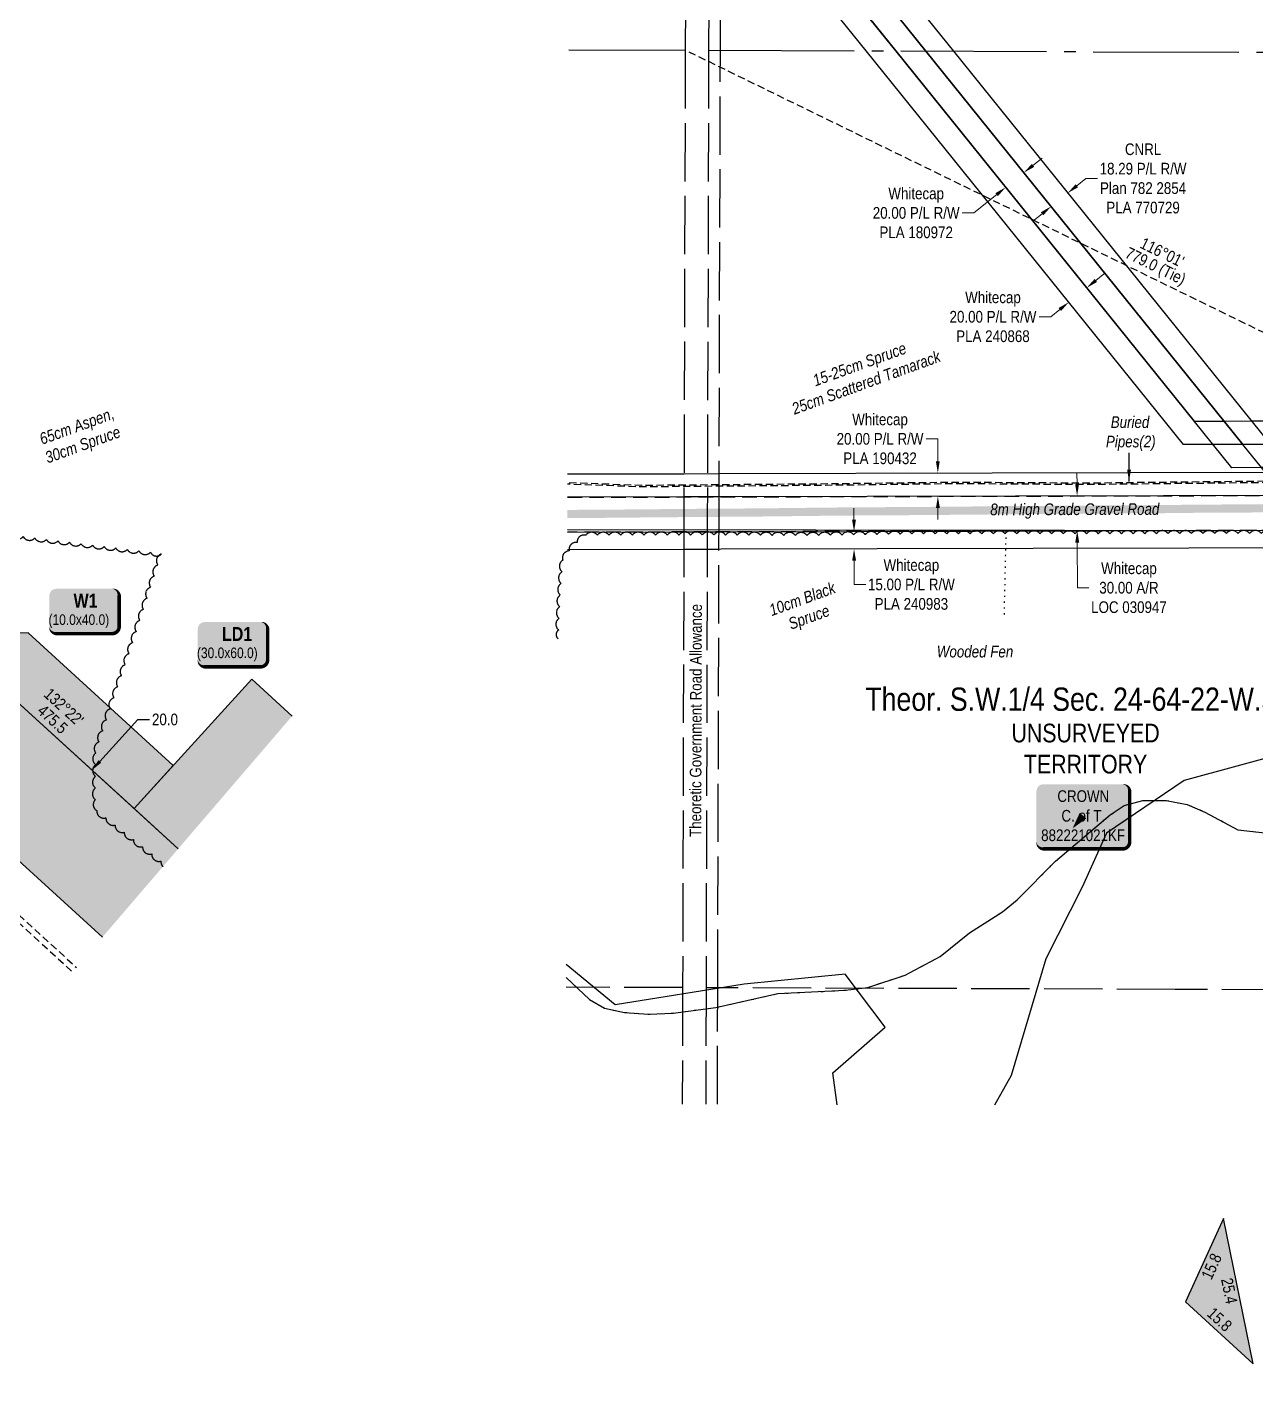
# Model space of a CAD drawing. Extents: x 485237 to 492984, y 6042770 to 6046256.
# Drawn here: x 486349 to 487403, y 6043859 to 6045032 of the extents above; entities that cross this region are included whole.
import ezdxf
from ezdxf.enums import TextEntityAlignment as Align

# ---------------------------------------------------------------- set-up
doc = ezdxf.new("R2010")
doc.units = 0
doc.header["$LTSCALE"] = 5
doc.header["$PDSIZE"] = 0.5
for name, pattern in [('0', [1, 1, 0]), ('foc-ACCESSROAD', [3.75, 2.5, -1.25]), ('foc-QUARTERLINE', [33, 25, -3, 2, -3]), ('foc-TIELINE', [1.875, 1.25, -0.625]), ('foc-TOPO', [1, 0.2, -0.8]), ('foc-UNSURVEYED', [12.5, 10, -2.5]), ('foc-WHEELTRACKS', [2, 0.4, -1.6]), ('UG_PIPE', [1.875, 1.25, -0.625])]:
    doc.linetypes.add(name, pattern=pattern)
doc.layers.get('Defpoints').update_dxf_attribs({"color": 9})
for name, color, linetype in [('AS-OWNER', 7, 'Continuous'), ('AS-PIPE-UG', 44, 'UG_PIPE'), ('AS-PIPE-UG-T', 44, 'Continuous'), ('AS-ROADS', 254, 'Continuous'), ('C-AR', 13, 'foc-ACCESSROAD'), ('C-RW', 13, 'Continuous'), ('C-SYMBOL', 7, 'Continuous'), ('F-RW', 190, 'Continuous'), ('L-BD', 7, 'Continuous'), ('L-BD1', 253, 'Continuous'), ('L-QSEC', 8, 'foc-QUARTERLINE'), ('L-ROAD-T', 7, 'Continuous'), ('L-TIE', 7, 'foc-TIELINE'), ('L-UNS-T', 3, 'Continuous'), ('L-USEC', 7, 'foc-UNSURVEYED'), ('P-PROPOSED', 10, 'Continuous'), ('P-PROPOSED-H', 21, 'Continuous'), ('P-TEMP-BLOCKS', 250, 'Continuous'), ('P-TEMP-H', 41, 'Continuous'), ('P-TEMP_LOG DECK', 46, 'Continuous'), ('P-TEMP_WORKSPACE', 46, 'Continuous'), ('P-TXT', 4, 'Continuous'), ('T-BUSH', 110, '0'), ('T-BUSH-T', 110, 'Continuous'), ('T-CREEK', 160, 'Continuous'), ('T-VEGETATION-CHANGE', 104, 'foc-TOPO'), ('T-WATER-P3', 160, 'foc-WHEELTRACKS'), ('WETLAND', 143, 'Continuous'), ('WETLAND-T', 146, 'Continuous')]:
    doc.layers.add(name, color=color, linetype=linetype)
for name, color, linetype, lineweight in [('C-AR-T', 13, 'Continuous', 9), ('C-RW-T', 13, 'Continuous', 9), ('F-RW-T', 190, 'Continuous', 9), ('P-TEMP-T', 46, 'Continuous', 18), ('T-TEXT', 48, 'Continuous', 18)]:
    doc.layers.add(name, color=color, linetype=linetype, lineweight=lineweight)
doc.styles.add('175L', font='ARIALN.TTF', dxfattribs={"height": 20})
doc.styles.add('80', font='ARIALN.TTF', dxfattribs={"height": 10})
doc.styles.add('80CG', font='ARIALN.TTF', dxfattribs={"height": 10})
doc.styles.add('80L', font='ARIALN.TTF', dxfattribs={"height": 10})
doc.styles.add('80LS', font='ARIALNI.TTF', dxfattribs={"height": 10})
doc.styles.add('BOLD', font='ARIALNB.TTF')
doc.styles.add('foc-LtypeFont', font='ARIALN.TTF', dxfattribs={"height": 7.35})
doc.styles.get("Standard").update_dxf_attribs({"font": 'ARIALN.TTF'})
doc.linetypes.add('foc-TOPO-flowdirection-NOLINE', pattern='A,0,[">",foc-LtypeFont,S=0.3,R=0,X=0,Y=-0.945],-20,[">",foc-LtypeFont,S=0.3,R=0,X=0,Y=-0.945],0', length=20)
doc.dimstyles.new('Compass 5 000', dxfattribs={"dimscale": 5, "dimtxt": 9, "dimasz": 2, "dimexe": 0.2, "dimexo": 0.0625, "dimgap": 0.5, "dimtad": 0, "dimtih": 1, "dimtoh": 1, "dimzin": 0, "dimdsep": 46, "dimtxsty": '80CG', "dimcen": 0.1, "dimse1": 1, "dimse2": 1, "dimclrd": 256, "dimclrt": 256, "dimaunit": 1, "dimadec": 4, "dimazin": 0, "dimtfac": 0.06, "dimtofl": 0, "dimtmove": 0, "dimatfit": 1, "dimfxl": 0.2, "dimtolj": 1, "dimtzin": 0, "dimlwd": -1, "dimarcsym": 0})

# ---------------------------------------------------------------- blocks, each defined once
blk = doc.blocks.new('*D32')
at = {"layer": 'C-AR-T', "transparency": 16777216}
for p, q in [((487249.3, 6044640.6), (487249.2, 6044650.6)), ((487249.4, 6044590.6), (487249.5, 6044551.8)), ((487249.5, 6044551.8), (487259.5, 6044551.8))]:
    blk.add_line(p, q, dxfattribs=at)
for points in [[(487250.9, 6044640.6), (487247.6, 6044640.6), (487249.3, 6044630.6)], [(487251.1, 6044590.6), (487247.7, 6044590.6), (487249.4, 6044600.6)]]:
    blk.add_solid(points, dxfattribs=at)
at = {"layer": 'Defpoints', "color": 0, "transparency": 16777216}
for p in [(487250.5, 6044630.6), (487249.4, 6044600.6), (487250.6, 6044600.6)]:
    blk.add_point(p, dxfattribs=at)
at = {"layer": 'C-AR-T', "transparency": 16777216, "insert": (487293.8, 6044551.8), "char_height": 10, "attachment_point": 5, "style": '80CG'}
blk.add_mtext('\\A1;Whitecap\\P30.00 A/R\\PLOC 030947', dxfattribs=at)
blk = doc.blocks.new('*D49')
at = {"layer": 'C-RW-T', "transparency": 16777216}
for p, q in [((487211.4, 6044914.1), (487219.2, 6044920.4)), ((487180.3, 6044889), (487160.7, 6044873.3)), ((487160.7, 6044873.3), (487150.7, 6044873.3))]:
    blk.add_line(p, q, dxfattribs=at)
for points in [[(487210.4, 6044915.4), (487212.5, 6044912.8), (487203.6, 6044907.9)], [(487179.2, 6044890.3), (487181.3, 6044887.7), (487188, 6044895.3)]]:
    blk.add_solid(points, dxfattribs=at)
at = {"layer": 'Defpoints', "color": 0, "transparency": 16777216}
for p in [(487204.2, 6044907.1), (487188, 6044895.3), (487188.7, 6044894.5)]:
    blk.add_point(p, dxfattribs=at)
at = {"layer": 'C-RW-T', "transparency": 16777216, "insert": (487111.2, 6044873.3), "char_height": 10, "attachment_point": 5, "style": '80CG'}
blk.add_mtext('\\A1;Whitecap\\P20.00 P/L R/W\\PPLA 180972', dxfattribs=at)
blk = doc.blocks.new('*D57')
at = {"layer": 'C-RW-T', "transparency": 16777216}
for p, q in [((487129.7, 6044679.5), (487119.7, 6044679.5)), ((487129.8, 6044660.3), (487129.7, 6044679.5)), ((487129.9, 6044620.3), (487129.9, 6044610.3))]:
    blk.add_line(p, q, dxfattribs=at)
for points in [[(487131.4, 6044660.3), (487128.1, 6044660.3), (487129.8, 6044650.3)], [(487131.5, 6044620.3), (487128.2, 6044620.3), (487129.8, 6044630.3)]]:
    blk.add_solid(points, dxfattribs=at)
at = {"layer": 'Defpoints', "color": 0, "transparency": 16777216}
for p in [(487090.2, 6044650.2), (487129.8, 6044650.3), (487090.3, 6044630.2)]:
    blk.add_point(p, dxfattribs=at)
at = {"layer": 'C-RW-T', "transparency": 16777216, "insert": (487080.2, 6044679.5), "char_height": 10, "attachment_point": 5, "style": '80CG'}
blk.add_mtext('\\A1;Whitecap\\P20.00 P/L R/W\\PPLA 190432', dxfattribs=at)
blk = doc.blocks.new('*D58')
at = {"layer": 'C-RW-T', "transparency": 16777216}
for p, q in [((487265.3, 6044815.4), (487273.1, 6044821.7)), ((487234.5, 6044790.5), (487226.7, 6044784.2)), ((487226.7, 6044784.2), (487216.7, 6044784.2))]:
    blk.add_line(p, q, dxfattribs=at)
for points in [[(487264.3, 6044816.7), (487266.4, 6044814.1), (487257.5, 6044809.1)], [(487233.4, 6044791.8), (487235.5, 6044789.2), (487242.2, 6044796.8)]]:
    blk.add_solid(points, dxfattribs=at)
at = {"layer": 'Defpoints', "color": 0, "transparency": 16777216}
for p in [(487257.4, 6044809.3), (487242.1, 6044796.9), (487242.2, 6044796.8)]:
    blk.add_point(p, dxfattribs=at)
at = {"layer": 'C-RW-T', "transparency": 16777216, "insert": (487177.1, 6044784.2), "char_height": 10, "attachment_point": 5, "style": '80CG'}
blk.add_mtext('\\A1;Whitecap\\P20.00 P/L R/W\\PPLA 240868', dxfattribs=at)
blk = doc.blocks.new('*D59')
at = {"layer": 'C-RW-T', "transparency": 16777216}
for p, q in [((487057.8, 6044610.1), (487057.8, 6044620.1)), ((487057.9, 6044575.1), (487058, 6044554.6)), ((487058, 6044554.6), (487068, 6044554.6))]:
    blk.add_line(p, q, dxfattribs=at)
for points in [[(487059.5, 6044610.1), (487056.2, 6044610.1), (487057.9, 6044600.1)], [(487059.6, 6044575.1), (487056.3, 6044575.1), (487057.9, 6044585.1)]]:
    blk.add_solid(points, dxfattribs=at)
at = {"layer": 'Defpoints', "color": 0, "transparency": 16777216}
for p in [(487057.5, 6044600.1), (487057.6, 6044585.1), (487057.9, 6044585.1)]:
    blk.add_point(p, dxfattribs=at)
at = {"layer": 'C-RW-T', "transparency": 16777216, "insert": (487107.1, 6044554.6), "char_height": 10, "attachment_point": 5, "style": '80CG'}
blk.add_mtext('\\A1;Whitecap\\P15.00 P/L R/W\\PPLA 240983', dxfattribs=at)
blk = doc.blocks.new('*D62')
at = {"layer": 'Defpoints', "color": 0, "transparency": 16777216}
for p in [(487241.2, 6044890.4), (487301.6, 6044815.5), (487287.4, 6044804)]:
    blk.add_point(p, dxfattribs=at)
at = {"layer": 'F-RW-T', "transparency": 16777216}
for p, q in [((487249, 6044896.6), (487256.8, 6044902.9)), ((487256.8, 6044902.9), (487266.8, 6044902.9)), ((487219.2, 6044872.6), (487211.4, 6044866.3))]:
    blk.add_line(p, q, dxfattribs=at)
for points in [[(487248, 6044897.9), (487250.1, 6044895.3), (487241.2, 6044890.4)], [(487218.2, 6044873.9), (487220.3, 6044871.3), (487227, 6044878.9)]]:
    blk.add_solid(points, dxfattribs=at)
at = {"layer": 'F-RW-T', "transparency": 16777216, "insert": (487305.9, 6044902.9), "char_height": 10, "attachment_point": 5, "style": '80CG'}
blk.add_mtext('\\A1;CNRL\\P18.29 P/L R/W\\PPlan 782 2854\\PPLA 770729', dxfattribs=at)
blk = doc.blocks.new('*U68')
h = blk.add_hatch(color=255)
edge = h.paths.add_edge_path()
edge.add_line((-34, -28.5), (34, -28.5))
edge.add_arc((34, -22.5), 6, 270, 360)
edge.add_line((40, -22.5), (40, 21))
edge.add_arc((34, 21), 6, 0, 90)
edge.add_line((34, 27), (-34, 27))
edge.add_arc((-34, 21), 6, 90, 180)
edge.add_line((-40, 21), (-40, -22.5))
edge.add_arc((-34, -22.5), 6, 180, 270)
at = {"color": 14, "flags": 128}
blk.add_lwpolyline([(-34, -28.5, 3, 3, 0), (34, -28.5, 3, 3, 0.414214), (40, -22.5, 3, 3, 0), (40, 21, 3, 0, 0.414214), (34, 27, 0, 0, 0), (-34, 27, 0, 0, 0.414214), (-40, 21, 0, 0, 0), (-40, -22.5, 0, 3, 0.414214)], format="xyseb", close=True, dxfattribs=at)
blk.add_lwpolyline([(-9, -10.9, 0, 7.5, 0), (0, 0, 0, 0, 0)], format="xyseb", dxfattribs=at)
at = {"color": 14, "style": '80'}
blk.add_attdef('ENTER_TEXT_001', (-26.8, -4.9), '', height=10, dxfattribs=at)
blk = doc.blocks.new('*U81')
at = {"true_color": 0xff8aff}
h = blk.add_hatch(color=211, dxfattribs=at)
edge = h.paths.add_edge_path()
edge.add_line((-24, -20), (24, -20))
edge.add_arc((24, -14), 6, 270, 360)
edge.add_line((30, -14), (30, 12.5))
edge.add_arc((24, 12.5), 6, 0, 90)
edge.add_line((24, 18.5), (-24, 18.5))
edge.add_arc((-24, 12.5), 6, 90, 180)
edge.add_line((-30, 12.5), (-30, -14))
edge.add_arc((-24, -14), 6, 180, 270)
at = {"color": 250, "flags": 128}
blk.add_lwpolyline([(-24, -20, 3, 3, 0), (24, -20, 3, 3, 0.414214), (30, -14, 3, 3, 0), (30, 12.5, 3, 0, 0.414214), (24, 18.5, 0, 0, 0), (-24, 18.5, 0, 0, 0.414214), (-30, 12.5, 0, 0, 0), (-30, -14, 0, 3, 0.414214)], format="xyseb", close=True, dxfattribs=at)
at = {"flags": 128}
blk.add_lwpolyline([(-23.3, -15.3, 0, 7.5, 0), (0, 0, 0, 0, 0)], format="xyseb", dxfattribs=at)
at = {"color": 250}
for tag, p, height, style in [('TEMP_AREA_W1_001', (-9.2, 2.2), 12, 'BOLD'), ('ENTER_TEXT_001', (-30.7, -12.5), 9, '80')]:
    blk.add_attdef(tag, p, '', height=height, dxfattribs=dict(at, style=style))
blk = doc.blocks.new('*D106')
at = {"layer": 'Defpoints', "color": 0, "transparency": 16777216}
for p in [(486404, 6044395.5), (486436.3, 6044366.1), (486368.9, 6044292.2, 2.2)]:
    blk.add_point(p, dxfattribs=at)
at = {"layer": 'P-TXT', "transparency": 16777216}
for p, q in [((486410.7, 6044402.9), (486443.4, 6044438.8)), ((486443.4, 6044438.8), (486453.4, 6044438.8)), ((486329.9, 6044314.3), (486323.2, 6044306.9))]:
    blk.add_line(p, q, dxfattribs=at)
for points in [[(486409.5, 6044404), (486411.9, 6044401.8), (486404, 6044395.5)], [(486328.7, 6044315.4), (486331.1, 6044313.2), (486336.7, 6044321.7)]]:
    blk.add_solid(points, dxfattribs=at)
at = {"layer": 'P-TXT', "transparency": 16777216, "insert": (486466.6, 6044438.8), "char_height": 10, "attachment_point": 5, "style": '80CG'}
blk.add_mtext('\\A1;20.0', dxfattribs=at)

msp = doc.modelspace()

# ---------------------------------------------------------------- hatches: boundary and pattern name
at = {"layer": 'P-PROPOSED-H'}
h = msp.add_hatch(color=256, dxfattribs=at)
h.dxf.hatch_style = 1
h.paths.add_polyline_path([(486412.883, 6044252.113), (486478.011, 6044327.987), (486329.765, 6044463.185), (486104.671, 6044462.575), (486104.8, 6044362.625), (486291.149, 6044363.133)])
at = {"layer": 'P-TEMP-H'}
h = msp.add_hatch(color=256, dxfattribs=at)
h.dxf.hatch_style = 1
h.paths.add_polyline_path([(486279.154, 6044463.048), (486329.765, 6044463.185), (486440.066, 6044362.592), (486473.741, 6044399.516), (486349.073, 6044513.211), (486279.018, 6044513.021)])
h = msp.add_hatch(color=256, dxfattribs=at)
h.dxf.hatch_style = 1
h.paths.add_polyline_path([(486478.011, 6044327.987), (486575.703, 6044441.797), (486541.089, 6044473.365), (486440.066, 6044362.592)])
h = msp.add_hatch(color=256, dxfattribs=at)
h.dxf.hatch_style = 1
h.paths.add_polyline_path([(487375.054, 6044010.844), (487342.253, 6043939.257), (487400.407, 6043886.221)])

# ---------------------------------------------------------------- linework, layer by layer
at = {"layer": 'AS-PIPE-UG', "flags": 128}
for points in [[(487511.229, 6044659.184), (487505.748, 6044658.525), (487501.488, 6044655.738), (487497.99, 6044652.521), (487493.54, 6044648.206), (487487.703, 6044642.652), (487483.41, 6044642.209), (487447.135, 6044642.346), (487256.381, 6044640.308), (487145.36, 6044641.018), (487145.353, 6044641.02), (487040.643, 6044639.719), (486875.909, 6044638.347), (486812.025, 6044640.67)], [(487516.098, 6044660.872), (487509.87, 6044660.837), (487503.879, 6044660.468), (487500.191, 6044657.304), (487496.618, 6044653.316), (487492.693, 6044649.104), (487486.522, 6044643.921), (487481.45, 6044643.885), (487476.345, 6044643.982), (487447.131, 6044643.545), (487256.378, 6044641.507), (487145.532, 6044642.216), (487145.514, 6044642.221), (487040.631, 6044640.918), (486875.926, 6044639.547), (486812.029, 6044641.87)], [(485722.314, 6044462.478), (485794.074, 6044459.173), (485858.574, 6044458.603), (485950.954, 6044456.468), (486070.604, 6044455.428), (486145.599, 6044454.733), (486157.124, 6044452.823), (486178.509, 6044434.063), (486225.504, 6044382.373), (486270.714, 6044335.473), (486390.58, 6044226.13)], [(485722.084, 6044457.486), (485793.937, 6044454.177), (485858.494, 6044453.606), (485950.875, 6044451.471), (486070.561, 6044450.431), (486145.165, 6044449.739), (486154.9, 6044448.126), (486175.001, 6044430.492), (486221.856, 6044378.957), (486267.228, 6044331.889), (486387.323, 6044222.336)]]:
    msp.add_lwpolyline(points, dxfattribs=at)
at = {"layer": 'AS-ROADS', "const_width": 6.996, "flags": 128}
msp.add_lwpolyline([(487427.805, 6044620.082), (487402.013, 6044619.9), (487375.472, 6044619.764), (487349.032, 6044619.601, -0.00225919), (487294.468, 6044619.07), (487268.815, 6044618.943), (487242.794, 6044618.733), (487216.653, 6044618.523), (487190.418, 6044618.353), (487164.173, 6044618.078), (487137.991, 6044617.865), (487111.699, 6044617.641), (487085.078, 6044617.464), (487058.054, 6044617.321), (487030.641, 6044617.054), (487002.939, 6044616.724), (486974.963, 6044616.398), (486949.971, 6044616.218), (486924.845, 6044616.052), (486899.575, 6044615.814), (486874.213, 6044615.593), (486848.913, 6044615.336), (486823.849, 6044615.203), (486811.953, 6044615.106)], format="xyb", dxfattribs=at)
at = {"layer": 'C-AR', "flags": 128}
msp.add_lwpolyline([(486811.994, 6044629.425), (486911.942, 6044629.688), (486942.102, 6044629.767), (487642.379, 6044631.523), (488110.841, 6044204.404), (488153.99, 6044165.064), (488165.63, 6044154.452), (488369.212, 6043968.851), (488509.446, 6043942.948), (488808.017, 6044202.434), (489026.653, 6044392.414), (489220.782, 6044373.345), (489242.386, 6044364.636), (489469.627, 6044333.849), (489503.704, 6044343.863), (489504.394, 6044342.917), (489538.632, 6044322.875), (489471.915, 6044303.281), (489234.683, 6044335.418), (489213.567, 6044343.925), (489036.645, 6044361.397), (488853.655, 6044202.369), (488518.293, 6043910.941), (488355.35, 6043940.913), (488168.031, 6044111.691), (488152.521, 6044125.832), (488140.882, 6044136.445), (488066.155, 6044204.571), (487736.871, 6044504.79), (487630.699, 6044601.589), (487474.41, 6044601.17), (487450.982, 6044601.107), (486942.017, 6044599.782), (486911.858, 6044599.703), (486811.909, 6044599.441)], dxfattribs=at)
at = {"layer": 'C-RW'}
for points in [[(487013.024, 6045112.503), (487093.759, 6045012.246), (487349.731, 6044694.758), (487375.406, 6044694.821), (487398.841, 6044694.885), (487427.087, 6044694.957), (487525.422, 6044695.207), (487525.448, 6044675.129), (487427.139, 6044674.906), (487417.241, 6044674.896), (487414.99, 6044674.88), (487391.516, 6044674.842), (487365.83, 6044674.79), (487340.693, 6044674.722), (487068.333, 6045012.341), (486987.458, 6045112.597)], [(487038.706, 6045112.408), (487119.565, 6045012.149), (487391.51, 6044674.823), (487414.99, 6044674.858), (487417.241, 6044674.863), (487525.448, 6044675.129), (487525.473, 6044655.139), (487431.077, 6044654.908), (487407.646, 6044654.85), (487381.958, 6044654.788), (487093.759, 6045012.246), (487012.93, 6045112.503)], [(486811.909, 6044599.441), (486911.858, 6044599.703), (486942.017, 6044599.782), (486943.9, 6044599.787), (487597.905, 6044601.418), (487597.835, 6044655.189), (487545.463, 6044655.121), (487545.444, 6044670.113), (487612.808, 6044670.201), (487612.916, 6044586.466), (486943.94, 6044584.795), (486941.975, 6044584.79), (486911.816, 6044584.711), (486811.867, 6044584.449)], [(486812.05, 6044649.427), (486911.999, 6044649.691), (486942.158, 6044649.77), (487410.752, 6044651.004), (487434.194, 6044651.051), (487449.269, 6044632.351), (487450.356, 6044631.002), (486942.102, 6044629.767), (486911.942, 6044629.688), (486811.994, 6044629.425)], [(485263.518, 6044360.832), (485667.917, 6044361.501), (485667.687, 6044481.206), (485767.824, 6044481.283), (485767.979, 6044361.708), (486291.149, 6044363.133), (486412.883, 6044252.113)]]:
    msp.add_lwpolyline(points, dxfattribs=at)
at = {"layer": 'F-RW'}
for points in [[(488262.363, 6043299.804), (488217.334, 6043399.903), (487962.22, 6043967.043), (487769.805, 6044205.686), (487736.195, 6044247.373), (487458.681, 6044591.558), (487450.982, 6044601.107), (487450.635, 6044601.537), (487441.376, 6044613.021), (487433.322, 6044623.009), (487426.851, 6044631.036), (487410.756, 6044650.995), (487407.646, 6044654.85), (487391.519, 6044674.845), (487119.565, 6045012.15), (487038.718, 6045112.408)], [(487062.276, 6045112.322), (487143.112, 6045012.063), (487414.99, 6044674.858), (487431.076, 6044654.908), (487434.195, 6044651.043), (487449.269, 6044632.349), (487450.279, 6044631.097), (487456.766, 6044623.05), (487464.82, 6044613.062), (487474.06, 6044601.604), (487474.41, 6044601.17), (487482.107, 6044591.624), (487736.271, 6044276.396), (487793.355, 6044205.597), (487977.926, 6043976.682), (488237.412, 6043399.828), (488282.441, 6043299.728)]]:
    msp.add_lwpolyline(points, dxfattribs=at)
at = {"layer": 'L-QSEC'}
for p, q in [((486813.074, 6045013.277), (486913.021, 6045012.92)), ((486933.128, 6045012.847), (487703.576, 6045010.017))]:
    msp.add_line(p, q, dxfattribs=at)
at = {"layer": 'L-TIE'}
msp.add_line((487612.806, 6044671.421), (486913.021, 6045012.92), dxfattribs=at)
at = {"layer": 'L-USEC'}
for p, q in [((486913.303, 6045112.869), (486913.021, 6045012.92)), ((486933.409, 6045112.795), (486933.128, 6045012.864)), ((486943.18, 6045012.809), (486943.462, 6045112.758)), ((486913.021, 6045012.92), (486911.889, 6044610.902)), ((486933.128, 6045012.864), (486931.995, 6044610.846)), ((486942.048, 6044610.793), (486943.18, 6045012.809)), ((486911.889, 6044610.902), (486910.757, 6044208.883)), ((486931.995, 6044610.846), (486930.863, 6044208.827)), ((486940.916, 6044208.771), (486942.048, 6044610.793)), ((486910.757, 6044208.883), (486810.81, 6044209.24)), ((486910.757, 6044208.883), (486910.476, 6044108.938)), ((486930.863, 6044208.827), (486930.582, 6044108.863)), ((487333.47, 6044207.312), (486930.863, 6044208.809)), ((486940.634, 6044108.826), (486940.916, 6044208.771)), ((487736.086, 6044205.815), (487333.47, 6044207.312))]:
    msp.add_line(p, q, dxfattribs=at)
at = {"layer": 'P-PROPOSED'}
msp.add_lwpolyline([(486412.883, 6044252.113), (486291.149, 6044363.133), (486104.8, 6044362.625), (486104.671, 6044462.575), (486329.765, 6044463.185), (486478.011, 6044327.987)], dxfattribs=at)
at = {"layer": 'P-TEMP_LOG DECK'}
msp.add_lwpolyline([(486575.703, 6044441.797), (486541.089, 6044473.365), (486440.066, 6044362.592), (486478.011, 6044327.987)], dxfattribs=at)
at = {"layer": 'P-TEMP_WORKSPACE'}
msp.add_lwpolyline([(486279.154, 6044463.048), (486329.765, 6044463.185), (486440.066, 6044362.592), (486473.741, 6044399.516), (486349.073, 6044513.211), (486279.018, 6044513.021)], close=True, dxfattribs=at)
at = {"layer": 'P-TEMP_WORKSPACE', "flags": 128}
msp.add_lwpolyline([(487375.054, 6044010.844), (487342.253, 6043939.257), (487400.407, 6043886.221)], close=True, dxfattribs=at)
at = {"layer": 'T-BUSH', "flags": 128}
for points in [[(486273.517, 6044843.276, 0.52056705), (486273.612, 6044833.282, 0.52056705), (486273.707, 6044823.288, 0.52056705), (486273.802, 6044813.294, 0.52056705), (486273.897, 6044803.299, 0.52056705), (486273.992, 6044793.305, 0.52056705), (486274.087, 6044783.311, 0.52056705), (486274.181, 6044773.317, 0.52056705), (486274.276, 6044763.322, 0.52056705), (486274.371, 6044753.328, 0.52056705), (486274.466, 6044743.334, 0.52056705), (486274.561, 6044733.339, 0.52056705), (486274.656, 6044723.345, 0.52056705), (486274.751, 6044713.351, 0.52056705), (486274.845, 6044703.357, 0.52056705), (486274.94, 6044693.362, 0.52056705), (486275.035, 6044683.368, 0.52056705), (486275.13, 6044673.374, 0.52056705), (486275.225, 6044663.38, 0.52056705), (486275.32, 6044653.385, 0.52056705), (486275.415, 6044643.391, 0.52056705), (486275.51, 6044633.397, 0.52056705), (486277.283, 6044623.901, 0.52056705), (486282.658, 6044615.474, 0.52056705), (486288.032, 6044607.048, 0.52056705), (486295.419, 6044601.812, 0.52056705), (486305.339, 6044600.594, 0.52056705), (486315.26, 6044599.375, 0.52056705), (486325.18, 6044598.156, 0.52056705), (486335.1, 6044596.938, 0.52056705), (486345.02, 6044595.719, 0.52056705), (486354.94, 6044594.501, 0.52056705), (486364.86, 6044593.282, 0.52056705), (486374.781, 6044592.064, 0.52056705), (486384.701, 6044590.845, 0.52056705), (486394.621, 6044589.627, 0.52056705), (486404.541, 6044588.408, 0.52056705), (486414.461, 6044587.189, 0.52056705), (486424.381, 6044585.971, 0.52056705), (486434.302, 6044584.752, 0.52056705), (486444.222, 6044583.534, 0.52056705), (486454.142, 6044582.315, 0.52056705), (486463.594, 6044580.799, 0.52056705), (486460.504, 6044571.293, 0.52056705), (486457.414, 6044561.788, 0.52056705), (486454.325, 6044552.283, 0.52056705), (486451.235, 6044542.778, 0.52056705), (486448.145, 6044533.273, 0.52056705), (486445.055, 6044523.768, 0.52056705), (486441.966, 6044514.263, 0.52056705), (486438.876, 6044504.757, 0.52056705), (486435.764, 6044495.26, 0.52056705), (486432.539, 6044485.8, 0.52056705), (486429.314, 6044476.339, 0.52056705), (486426.089, 6044466.879, 0.52056705), (486422.864, 6044457.419, 0.52056705), (486419.639, 6044447.959, 0.52056705), (486416.414, 6044438.499, 0.52056705), (486413.189, 6044429.039, 0.52056705), (486409.965, 6044419.579, 0.52056705), (486407.265, 6044410.029, 0.52056705), (486407.182, 6044400.035, 0.52056705), (486407.099, 6044390.04, 0.52056705), (486407.017, 6044380.046, 0.52056705), (486406.934, 6044370.052, 0.52056705), (486408.13, 6044360.671, 0.52056705), (486415.98, 6044354.485, 0.52056705), (486423.83, 6044348.299, 0.52056705), (486431.681, 6044342.113, 0.52056705), (486439.531, 6044335.927, 0.52056705), (486447.381, 6044329.741, 0.52056705), (486455.232, 6044323.555, 0.52056705), (486463.082, 6044317.369, 0.21491696), (486464.88, 6044312.689, 0.21491696)], [(487493.302, 6044567.956, 0.52056705), (487486.267, 6044575.056, 0.52056705), (487479.721, 6044582.591, 0.52056705), (487473.476, 6044590.395, 0.52056705), (487467.231, 6044598.198, 0.52056705), (487457.321, 6044598.366, 0.52056705), (487447.326, 6044598.359, 0.52056705), (487437.331, 6044598.351, 0.52056705), (487427.336, 6044598.344, 0.52056705), (487417.341, 6044598.336, 0.52056705), (487407.347, 6044598.328, 0.52056705), (487397.352, 6044598.321, 0.52056705), (487387.357, 6044598.313, 0.52056705), (487377.362, 6044598.306, 0.52056705), (487367.367, 6044598.298, 0.52056705), (487357.373, 6044598.284, 0.52056705), (487347.378, 6044598.264, 0.52056705), (487337.383, 6044598.245, 0.52056705), (487327.388, 6044598.226, 0.52056705), (487317.393, 6044598.207, 0.52056705), (487307.399, 6044598.189, 0.52056705), (487297.404, 6044598.175, 0.52056705), (487287.409, 6044598.161, 0.52056705), (487277.414, 6044598.148, 0.52056705), (487267.42, 6044598.134, 0.52056705), (487257.425, 6044598.12, 0.52056705), (487247.43, 6044598.106, 0.52056705), (487237.435, 6044598.092, 0.52056705), (487227.44, 6044598.078, 0.52056705), (487217.446, 6044598.065, 0.52056705), (487207.451, 6044598.051, 0.52056705), (487197.456, 6044598.046, 0.52056705), (487187.461, 6044598.044, 0.52056705), (487177.466, 6044598.041, 0.52056705), (487167.472, 6044598.039, 0.52056705), (487157.477, 6044598.043, 0.52056705), (487147.482, 6044598.054, 0.52056705), (487137.487, 6044598.064, 0.52056705), (487127.492, 6044598.075, 0.52056705), (487117.498, 6044598.086, 0.52056705), (487107.504, 6044598.002, 0.52056705), (487097.51, 6044597.845, 0.52056705), (487087.516, 6044597.688, 0.52056705), (487077.523, 6044597.531, 0.52056705), (487067.529, 6044597.374, 0.52056705), (487057.536, 6044597.217, 0.52056705), (487047.542, 6044597.06, 0.52056705), (487037.549, 6044596.904, 0.52056705), (487027.555, 6044596.747, 0.52056705), (487017.561, 6044596.59, 0.52056705), (487007.567, 6044596.652, 0.52056705), (486997.572, 6044596.717, 0.52056705), (486987.578, 6044596.782, 0.52056705), (486977.583, 6044596.847, 0.52056705), (486967.589, 6044596.913, 0.52056705), (486957.594, 6044596.978, 0.52056705), (486947.599, 6044597.043, 0.52056705), (486937.605, 6044597.102, 0.52056705), (486927.61, 6044597.078, 0.52056705), (486917.615, 6044597.053, 0.52056705), (486907.621, 6044597.029, 0.52056705), (486897.626, 6044597.005, 0.52056705), (486887.631, 6044596.981, 0.52056705), (486877.636, 6044596.957, 0.52056705), (486867.641, 6044596.932, 0.52056705), (486857.647, 6044596.908, 0.52056705), (486847.652, 6044596.884, 0.52056705), (486837.657, 6044596.86, 0.52056705), (486827.662, 6044596.835, 0.52056705), (486820.306, 6044590.708, 0.52056705), (486813.442, 6044583.443, 0.52056705), (486808.064, 6044575.523, 0.52056705), (486807.326, 6044565.556, 0.52056705), (486806.588, 6044555.588, 0.52056705), (486805.851, 6044545.62, 0.52056705), (486805.317, 6044535.641, 0.52056705), (486804.878, 6044525.656, 0.52056705), (486804.44, 6044515.671, 0.52056705), (486804.103, 6044507.984, 0.52056705)]]:
    msp.add_lwpolyline(points, format="xyb", dxfattribs=at)
at = {"layer": 'T-CREEK', "linetype": 'foc-TOPO-flowdirection-NOLINE', "flags": 128}
msp.add_lwpolyline([(486810.833, 6044217.435), (486830.799, 6044198.644), (486843.837, 6044191.216), (486861.015, 6044187.576), (486881.55, 6044186.041), (486902.684, 6044187.089), (486939.184, 6044191.817), (486992.546, 6044203.708), (487050.362, 6044206.604), (487069.693, 6044209.03), (487101.742, 6044219.576), (487131.803, 6044235.519), (487156.875, 6044255.721), (487185.191, 6044273.945), (487197.848, 6044284.106), (487230.89, 6044317.284), (487277.672, 6044356.961), (487289.73, 6044365.202), (487305.697, 6044369.243), (487325.809, 6044369.449), (487343.706, 6044365.929), (487358.965, 6044359.466), (487387.266, 6044344.194), (487443.533, 6044337.963), (487476.504, 6044331.04), (487492.302, 6044325.718), (487545.898, 6044295.652), (487606.838, 6044250.286), (487626.262, 6044226.96), (487638.402, 6044217.13), (487676.741, 6044192.387), (487723.473, 6044177.258), (487737.41, 6044170.913), (487804.104, 6044134.139), (487838.574, 6044128.179), (487874.357, 6044130.626), (487891.054, 6044126.505), (487916.653, 6044109.668), (487926.455, 6044097.796), (487949.923, 6044056.944), (487961.045, 6044045.733), (487972.943, 6044037.644), (487997.283, 6044020.447), (488015.116, 6044018.847), (488033.427, 6044020.672), (488052.942, 6044020.335), (488071.378, 6044018.499), (488111.186, 6044017.768), (488128.901, 6044015.33), (488145.838, 6044010.669), (488173.596, 6043996.535), (488193.086, 6043978.188), (488215.44, 6043953.246), (488222.422, 6043939.869), (488226.825, 6043923.427), (488229.874, 6043886.451), (488233.918, 6043869.467), (488242.522, 6043855.612), (488253.766, 6043843.5), (488275.587, 6043822.157), (488287.007, 6043813.528), (488301.306, 6043806.342), (488318.724, 6043802.522), (488376.366, 6043799.592), (488393.302, 6043797.212), (488434.661, 6043783.741), (488441.955, 6043781.365), (488502.027, 6043757.248), (488529.723, 6043744.497), (488545.639, 6043740.555), (488565.634, 6043739.44), (488621.423, 6043731.825), (488635.122, 6043725.599), (488645.76, 6043715.467), (488662.125, 6043689.434), (488688.828, 6043654.05), (488697.218, 6043649.348), (488700.906, 6043647.282), (488708.571, 6043651.213), (488718.014, 6043656.058), (488726.014, 6043660.161), (488741.435, 6043669.06), (488765.291, 6043673.15), (488788.108, 6043670.729), (488795.768, 6043662.729), (488806.811, 6043651.197), (488812.185, 6043639.935), (488820.236, 6043623.059), (488828.959, 6043609.683), (488838.941, 6043597.568), (488852.282, 6043588.04), (488867.901, 6043583.078), (488927.639, 6043585.373), (488985.945, 6043580.284), (489039.034, 6043571.045), (489054.651, 6043564.34), (489066.075, 6043555.771), (489085.611, 6043534.785), (489104.132, 6043512.356), (489112.191, 6043500.241), (489166.906, 6043344.467), (489175.269, 6043332.05), (489188.665, 6043324.863), (489206.501, 6043321.581), (489223.178, 6043320.831), (489224.238, 6043320.783)], dxfattribs=at)
at = {"layer": 'T-VEGETATION-CHANGE', "flags": 128}
msp.add_lwpolyline([(487188.155, 6044599.932), (487186.521, 6044525.366)], dxfattribs=at)
at = {"layer": 'T-WATER-P3', "flags": 128}
msp.add_lwpolyline([(486810.833, 6044217.435), (486830.799, 6044198.644), (486843.837, 6044191.216), (486861.015, 6044187.576), (486881.55, 6044186.041), (486902.684, 6044187.089), (486939.184, 6044191.817), (486992.546, 6044203.708), (487050.362, 6044206.604), (487069.693, 6044209.03), (487101.742, 6044219.576), (487131.803, 6044235.519), (487156.875, 6044255.721), (487185.191, 6044273.945), (487197.848, 6044284.106), (487230.89, 6044317.284), (487277.672, 6044356.961), (487289.73, 6044365.202), (487305.697, 6044369.243), (487325.809, 6044369.449), (487343.706, 6044365.929), (487358.965, 6044359.466), (487387.266, 6044344.194), (487443.533, 6044337.963), (487476.504, 6044331.04), (487492.302, 6044325.718), (487545.898, 6044295.652), (487606.838, 6044250.286), (487626.262, 6044226.96), (487638.402, 6044217.13), (487676.741, 6044192.387), (487723.473, 6044177.258), (487737.41, 6044170.913), (487804.104, 6044134.139), (487838.574, 6044128.179), (487874.357, 6044130.626), (487891.054, 6044126.505), (487916.653, 6044109.668), (487926.455, 6044097.796), (487949.923, 6044056.944), (487961.045, 6044045.733), (487972.943, 6044037.644), (487997.283, 6044020.447), (488015.116, 6044018.847), (488033.427, 6044020.672), (488052.942, 6044020.335), (488071.378, 6044018.499), (488111.186, 6044017.768), (488128.901, 6044015.33), (488145.838, 6044010.669), (488173.596, 6043996.535), (488193.086, 6043978.188), (488215.44, 6043953.246), (488222.422, 6043939.869), (488226.825, 6043923.427), (488229.874, 6043886.451), (488233.918, 6043869.467), (488242.522, 6043855.612), (488253.766, 6043843.5), (488275.587, 6043822.157), (488287.007, 6043813.528), (488301.306, 6043806.342), (488318.724, 6043802.522), (488376.366, 6043799.592), (488393.302, 6043797.212), (488434.661, 6043783.741), (488441.955, 6043781.365), (488502.027, 6043757.248), (488529.723, 6043744.497), (488545.639, 6043740.555), (488565.634, 6043739.44), (488621.423, 6043731.825), (488635.122, 6043725.599), (488645.76, 6043715.467), (488662.125, 6043689.434), (488688.828, 6043654.05), (488697.218, 6043649.348), (488700.906, 6043647.282), (488708.571, 6043651.213), (488718.014, 6043656.058), (488726.014, 6043660.161), (488741.435, 6043669.06), (488765.291, 6043673.15), (488788.108, 6043670.729), (488795.768, 6043662.729), (488806.811, 6043651.197), (488812.185, 6043639.935), (488820.236, 6043623.059), (488828.959, 6043609.683), (488838.941, 6043597.568), (488852.282, 6043588.04), (488867.901, 6043583.078), (488927.639, 6043585.373), (488985.945, 6043580.284), (489039.034, 6043571.045), (489054.651, 6043564.34), (489066.075, 6043555.771), (489085.611, 6043534.785), (489104.132, 6043512.356), (489112.191, 6043500.241), (489166.906, 6043344.467), (489175.269, 6043332.05), (489188.665, 6043324.863), (489206.501, 6043321.581), (489223.178, 6043320.831), (489224.238, 6043320.783)], dxfattribs=at)
at = {"layer": 'WETLAND'}
for points in [[(486811.916, 6044601.906), (487451.714, 6044601.057), (487452.474, 6044604.003), (487579.025, 6044606.022), (487628.135, 6044557.905), (487661.547, 6044555.912), (487877.992, 6044368.426), (487834.316, 6044358.008), (487752.436, 6044373.38), (487676.315, 6044367.655), (487563.161, 6044383.794), (487488.469, 6044420.351), (487434.567, 6044411.991), (487341.174, 6044386.542), (487274.554, 6044341.342), (487253.53, 6044294.887), (487222.384, 6044233.509), (487192.623, 6044133.582), (487178.352, 6044107.942)], [(487043.52, 6044108.443), (487039.762, 6044135.835), (487084.694, 6044174.819), (487050.165, 6044220.533), (486963.624, 6044211.773), (486852.905, 6044194.205), (486810.865, 6044228.633)]]:
    msp.add_lwpolyline(points, dxfattribs=at)

# ---------------------------------------------------------------- block references
at = {"layer": 'AS-OWNER'}
ref = msp.add_blockref('*U68', (487254.421, 6044356.34), dxfattribs=at)
ref.add_attrib('ENTER_TEXT_001', 'CROWN', (487232.361, 6044368.113), dxfattribs={"layer": '0', "color": 14, "height": 10, "style": '80'})
ref.add_attrib('ENTER_TEXT_002', 'C. of T.', (487235.857, 6044351.269), dxfattribs={"layer": '0', "color": 14, "height": 10, "style": '80'})
ref.add_attrib('ENTER_TEXT_003', '882221021KF', (487218.455, 6044334.561), dxfattribs={"layer": '0', "color": 14, "height": 10, "style": '80'})
at = {"layer": 'P-TEMP-BLOCKS', "xscale": 0.999472, "yscale": 0.999472, "zscale": 0.999472}
for p, values in [((486397.331, 6044532.491), {'TEMP_AREA_W1_001': 'W1', 'ENTER_TEXT_001': '(10.0x40.0)'}), ((486524.724, 6044504.009), {'TEMP_AREA_W1_001': 'LD1', 'ENTER_TEXT_001': '(30.0x60.0)'})]:
    msp.add_blockref('*U81', p, dxfattribs=at).add_auto_attribs(values)

# ---------------------------------------------------------------- texts
at = {"layer": 'AS-PIPE-UG-T', "insert": (487272.779, 6044698.915), "char_height": 9.9948, "attachment_point": 1, "style": '80L'}
msp.add_mtext_dynamic_manual_height_columns('\\pi5.3999;{\\fArial Narrow|b0|i1|c0|p34;Buried \\P\\pi1.2683;Pipes(2)}', width=43.95439, gutter_width=50, heights=[0], dxfattribs=at)
at = {"layer": 'C-SYMBOL', "color": 3, "style": '175L'}
msp.add_text('Theor. S.W.1/4 Sec. 24-64-22-W.5M.', height=19.98944, dxfattribs=at).set_placement((487256.568, 6044440.29), align=Align.BOTTOM_CENTER)
at = {"layer": 'L-BD', "style": '80L'}
for s, height, p in [("116°01'", 9.9947, (487322.391, 6044839.559)), ('779.0 (Tie)', 9.99472, (487316.145, 6044826.759))]:
    msp.add_text(s, height=height, rotation=333.9873, dxfattribs=at).set_placement(p, align=Align.MIDDLE)
at = {"layer": 'L-BD1', "color": 4}
for s, p in [("132%%d22'", (486379.847, 6044449.638)), ('475.5', (486370.249, 6044439.115))]:
    msp.add_text(s, height=9.9947, rotation=317.635655, dxfattribs=at).set_placement(p, align=Align.MIDDLE_CENTER)
at = {"layer": 'L-ROAD-T', "style": '80L'}
msp.add_text('Theoretic Government Road Allowance', height=9.99472, rotation=89.838615, dxfattribs=at).set_placement((486922.044, 6044438.024), align=Align.MIDDLE_CENTER)
at = {"layer": 'L-UNS-T', "color": 3, "insert": (487256.568, 6044413.785), "char_height": 15.99155, "attachment_point": 5, "style": '80L'}
msp.add_mtext_dynamic_manual_height_columns('UNSURVEYED TERRITORY', width=126.34701, gutter_width=47.475, heights=[0], dxfattribs=at)
at = {"layer": 'P-TEMP-T', "style": '80L'}
for s, rotation, p in [('15.8', 65.383, (487364.624, 6043969.796)), ('25.4', 281.4993, (487379.887, 6043948.73)), ('15.8', 317.6357, (487371.599, 6043924.249))]:
    msp.add_text(s, height=9.9947, rotation=rotation, dxfattribs=at).set_placement(p, align=Align.MIDDLE)
at = {"layer": 'T-BUSH-T', "insert": (487060.851, 6044748.271), "char_height": 10, "width": 135.05907, "attachment_point": 2, "rotation": 20, "style": '80LS'}
msp.add_mtext('15-25cm Spruce\\P\\pt70;25cm Scattered Tamarack', dxfattribs=at)
at = {"layer": 'T-BUSH-T', "attachment_point": 1, "rotation": 20}
for s, width, insert, char_height, style in [('\\pi6.4255;{\\fArial Narrow|b0|i1|c0|p34;65cm Aspen, \\P\\pi5.5114;30cm Spruce}', 77.60538, (486351.707, 6044681.574), 10, '80L'), ('\\pi0.91414;10cm Black \\P\\pi12.365;Spruce', 59.8917, (486983.087, 6044536.578), 9.98955, '80LS')]:
    msp.add_mtext_dynamic_manual_height_columns(s, width=width, gutter_width=50, heights=[0], dxfattribs=dict(at, insert=insert, char_height=char_height, style=style))
at = {"layer": 'T-TEXT', "insert": (487174.76, 6044624.007), "char_height": 9.99475, "attachment_point": 1, "rotation": 0.149154, "style": '80LS'}
msp.add_mtext_dynamic_manual_height_columns('8m High Grade Gravel Road', width=145.8379, gutter_width=50, heights=[0], dxfattribs=at)
at = {"layer": 'WETLAND-T', "insert": (487115.931, 6044502.067), "char_height": 10, "attachment_point": 1, "style": '80L'}
msp.add_mtext_dynamic_manual_height_columns('\\pi12.997;{\\fArial Narrow|b0|i1|c0|p34;Wooded Fen}', width=89.87465, gutter_width=50, heights=[0], dxfattribs=at)

# ---------------------------------------------------------------- dimensions: what is measured, and where the dimension line sits
at = {"layer": 'C-AR-T'}
dim = msp.add_linear_dim(base=(487249.363, 6044600.584), p1=(487250.475, 6044630.575), p2=(487250.553, 6044600.587), angle=270.149607, text='Whitecap\\P30.00 A/R\\PLOC 030947', dimstyle='Compass 5 000', dxfattribs=at)
dim.commit()
dim.dimension.update_dxf_attribs({"geometry": '*D32', "text_midpoint": (487293.791, 6044551.786), "dimtype": 161})
at = {"layer": 'C-RW-T'}
for base, p1, p2, angle, text, picture, middle in [((487188.048, 6044895.298), (487204.242, 6044907.114), (487188.654, 6044894.547), 218.877353, 'Whitecap\\P20.00 P/L R/W\\PPLA 180972', '*D49', (487111.206, 6044873.285)), ((487129.785, 6044650.264), (487090.258, 6044630.155), (487090.206, 6044650.16), 90.150815, 'Whitecap\\P20.00 P/L R/W\\PPLA 190432', '*D57', (487080.169, 6044679.502)), ((487057.897, 6044585.094), (487057.55, 6044600.083), (487057.589, 6044585.093), 270.150334, 'Whitecap\\P15.00 P/L R/W\\PPLA 240983', '*D59', (487107.063, 6044554.632))]:
    dim = msp.add_linear_dim(base=base, p1=p1, p2=p2, angle=angle, text=text, dimstyle='Compass 5 000', dxfattribs=at)
    dim.commit()
    dim.dimension.update_dxf_attribs({"geometry": picture, "text_midpoint": middle, "dimtype": 161})
dim = msp.add_aligned_dim(p1=(487257.395, 6044809.284), p2=(487242.097, 6044796.943), distance=0.223, text='Whitecap\\P20.00 P/L R/W\\PPLA 240868', dimstyle='Compass 5 000', dxfattribs=at)
dim.commit()
dim.dimension.update_dxf_attribs({"geometry": '*D58', "text_midpoint": (487177.131, 6044784.211)})
at = {"layer": 'F-RW-T'}
dim = msp.add_linear_dim(base=(487241.234, 6044890.364), p1=(487287.366, 6044804.005), p2=(487301.606, 6044815.486), angle=38.878129, text='CNRL\\P18.29 P/L R/W\\PPlan 782 2854\\PPLA 770729', dimstyle='Compass 5 000', dxfattribs=at)
dim.commit()
dim.dimension.update_dxf_attribs({"geometry": '*D62', "text_midpoint": (487305.89, 6044902.917), "dimtype": 161})
at = {"layer": 'P-TXT', "color": 5}
dim = msp.add_linear_dim(base=(486403.969, 6044395.512), p1=(486368.948, 6044292.246, 2.205), p2=(486436.264, 6044366.059), angle=47.635655, text='20.0', dimstyle='Compass 5 000', dxfattribs=at)
dim.commit()
dim.dimension.update_dxf_attribs({"geometry": '*D106', "text_midpoint": (486466.619, 6044438.763), "dimtype": 161})

# ---------------------------------------------------------------- leaders
at = {"layer": 'AS-PIPE-UG-T', "path_type": 1}
msp.add_leader([(487293.871, 6044643.013), (487293.871, 6044667.568)], dimstyle='Compass 5 000', override={"dimgap": 0.5, "dimtad": 0}, dxfattribs=at)

doc.saveas('drawing.dxf')
